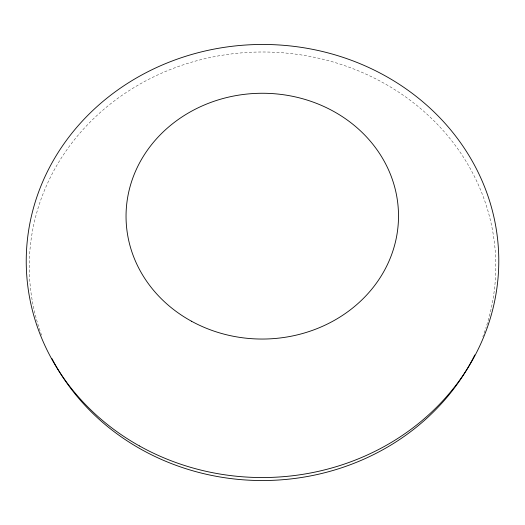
<?xml version="1.0" encoding="UTF-8"?>
<svg xmlns="http://www.w3.org/2000/svg" width="525" height="525" viewBox="0 0 525 525"><rect width="100%" height="100%" fill="white"/><g stroke="black" fill="none" stroke-linecap="round" stroke-linejoin="round"><path stroke-width="0.39" stroke-dasharray="2.62 1.97" d="M41.58 335.147A233.271 214.272 -0.3 0 1 258.845 52.028A233.271 214.272 -0.3 0 1 485.756 328.315M484.995 330.573A233.271 214.272 -0.3 0 1 482.829 336.571"/><path stroke-width="0.79" d="M474.797 354.972A233.271 214.272 -0.3 0 1 264.528 480.526A233.271 214.272 -0.3 0 1 51.962 358.627M191.5 321.228A136.231 122.889 -0.3 0 0 398.475 218.813A136.231 122.889 -0.3 0 0 196.855 108.426A136.231 122.889 -0.3 0 0 191.5 321.228M139.381 445.915A236.27 216.536 -0.3 0 0 498.711 266.129A236.27 216.536 -0.3 0 0 149.448 70.96A236.27 216.536 -0.3 0 0 139.381 445.915"/></g></svg>
